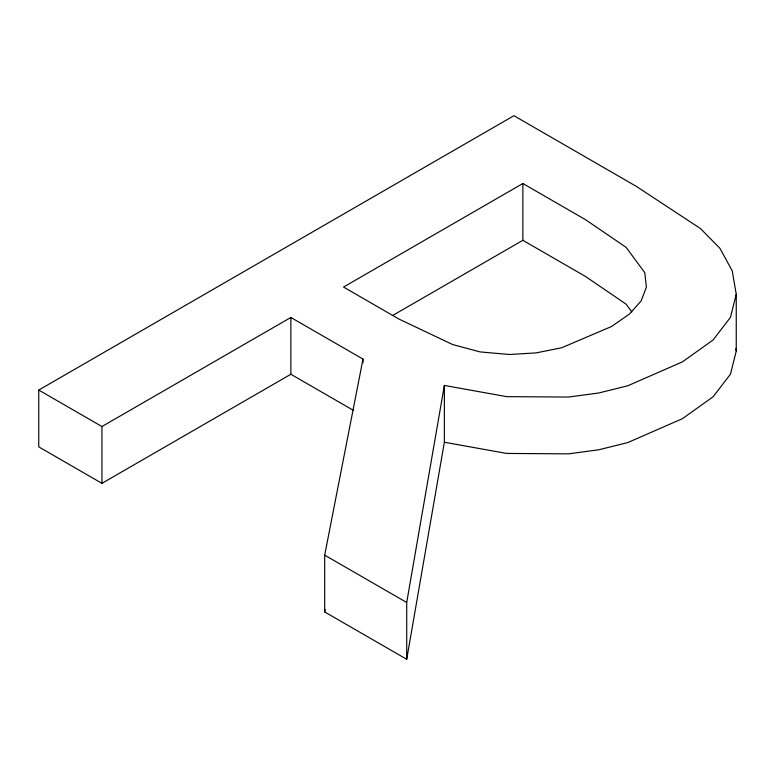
<?xml version="1.0" encoding="UTF-8"?>
<svg xmlns="http://www.w3.org/2000/svg" width="775" height="775" viewBox="0 0 775 775"><rect width="100%" height="100%" fill="white"/><g stroke="black" fill="none" stroke-linecap="round" stroke-linejoin="round"><path stroke-width="1.16" d="M38.75 390.058L101.942 426.531L290.867 317.459L362.991 359.096L324.686 555.142L324.686 611.94L406.71 659.292L406.71 602.495L444.366 385.446L506.676 396.645L568.511 397.052L598.726 392.993L627.789 385.766L682.436 361.867L713.116 339.963L730.467 317.372L736.25 294.267L732.22 270.843L719.975 248.387L700.464 228.557L636.478 186.455L513.932 115.707L38.75 390.058L38.75 446.855L101.942 483.338L290.867 374.257L353.584 410.469M406.71 659.292L444.366 442.244L444.366 385.446M324.686 611.94L325.151 609.567M736.25 294.267L736.25 351.065L730.467 374.17L713.116 396.761L682.436 418.665L627.789 442.573L598.726 449.791L568.511 453.85L506.676 453.443L444.366 442.244M522.873 183.51L343.519 287.06L399.048 319.116L452.658 344.546L480.113 351.918L509.466 354.495L536.077 352.906L561.643 347.772L611.591 326.488L629.339 314.117L641.109 300.971L646.418 287.128L644.781 272.684L626.113 247.351L585.425 219.625L522.873 183.51L522.873 240.308L392.528 315.561M522.873 240.308L585.425 276.423L626.113 304.149L631.857 311.947M324.686 555.142L406.71 602.495M735.843 348.721L736.25 351.065M362.991 359.096L362.991 362.729M290.867 317.459L290.867 374.257M101.942 426.531L101.942 483.338"/></g></svg>
